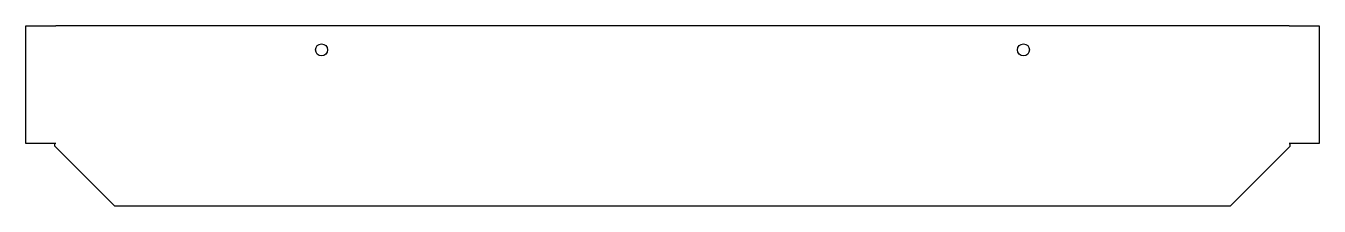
# Model space of a CAD drawing. Header units: millimetres. Extents: x -216 to 429, y 336 to 426.
import ezdxf

# ---------------------------------------------------------------- set-up
doc = ezdxf.new("R2010")
doc.units = ezdxf.units.MM
doc.layers.add('DV4_0', color=7, linetype='Continuous')

msp = doc.modelspace()

# ---------------------------------------------------------------- linework, layer by layer
at = {"layer": 'DV4_0', "color": 7, "linetype": 'Continuous'}
for p, q in [((-216.02, 426.5), (-201.02, 426.5)), ((-216.02, 367.7), (-216.02, 426.5)), ((-201.02, 426.5), (-201.01, 426.5)), ((413.88, 426.5), (-201.01, 426.5)), ((413.89, 426.5), (413.88, 426.5)), ((413.89, 426.5), (428.88, 426.5)), ((428.88, 426.5), (428.88, 367.7)), ((-201.02, 367.7), (-216.02, 367.7)), ((-201.62, 366.5), (-201.62, 367.7)), ((-201.01, 367.7), (-201.62, 367.7)), ((-201.01, 367.7), (-201.02, 367.7)), ((-201.01, 367.7), (-201.01, 367.7)), ((413.88, 367.7), (414.48, 367.7)), ((413.88, 367.7), (413.88, 367.7)), ((413.88, 367.7), (413.89, 367.7)), ((428.88, 367.7), (413.89, 367.7)), ((414.48, 366.5), (414.48, 367.7)), ((-201.61, 366.5), (-201.62, 366.5)), ((-171.61, 336.5), (-201.61, 366.5)), ((384.48, 336.5), (414.48, 366.5)), ((414.48, 366.5), (414.48, 366.5)), ((384.48, 336.5), (-171.61, 336.5))]:
    msp.add_line(p, q, dxfattribs=at)
for centre in [(-68.57, 414.5), (281.43, 414.5)]:
    msp.add_circle(centre, 3, dxfattribs=at)

doc.saveas('drawing.dxf')
